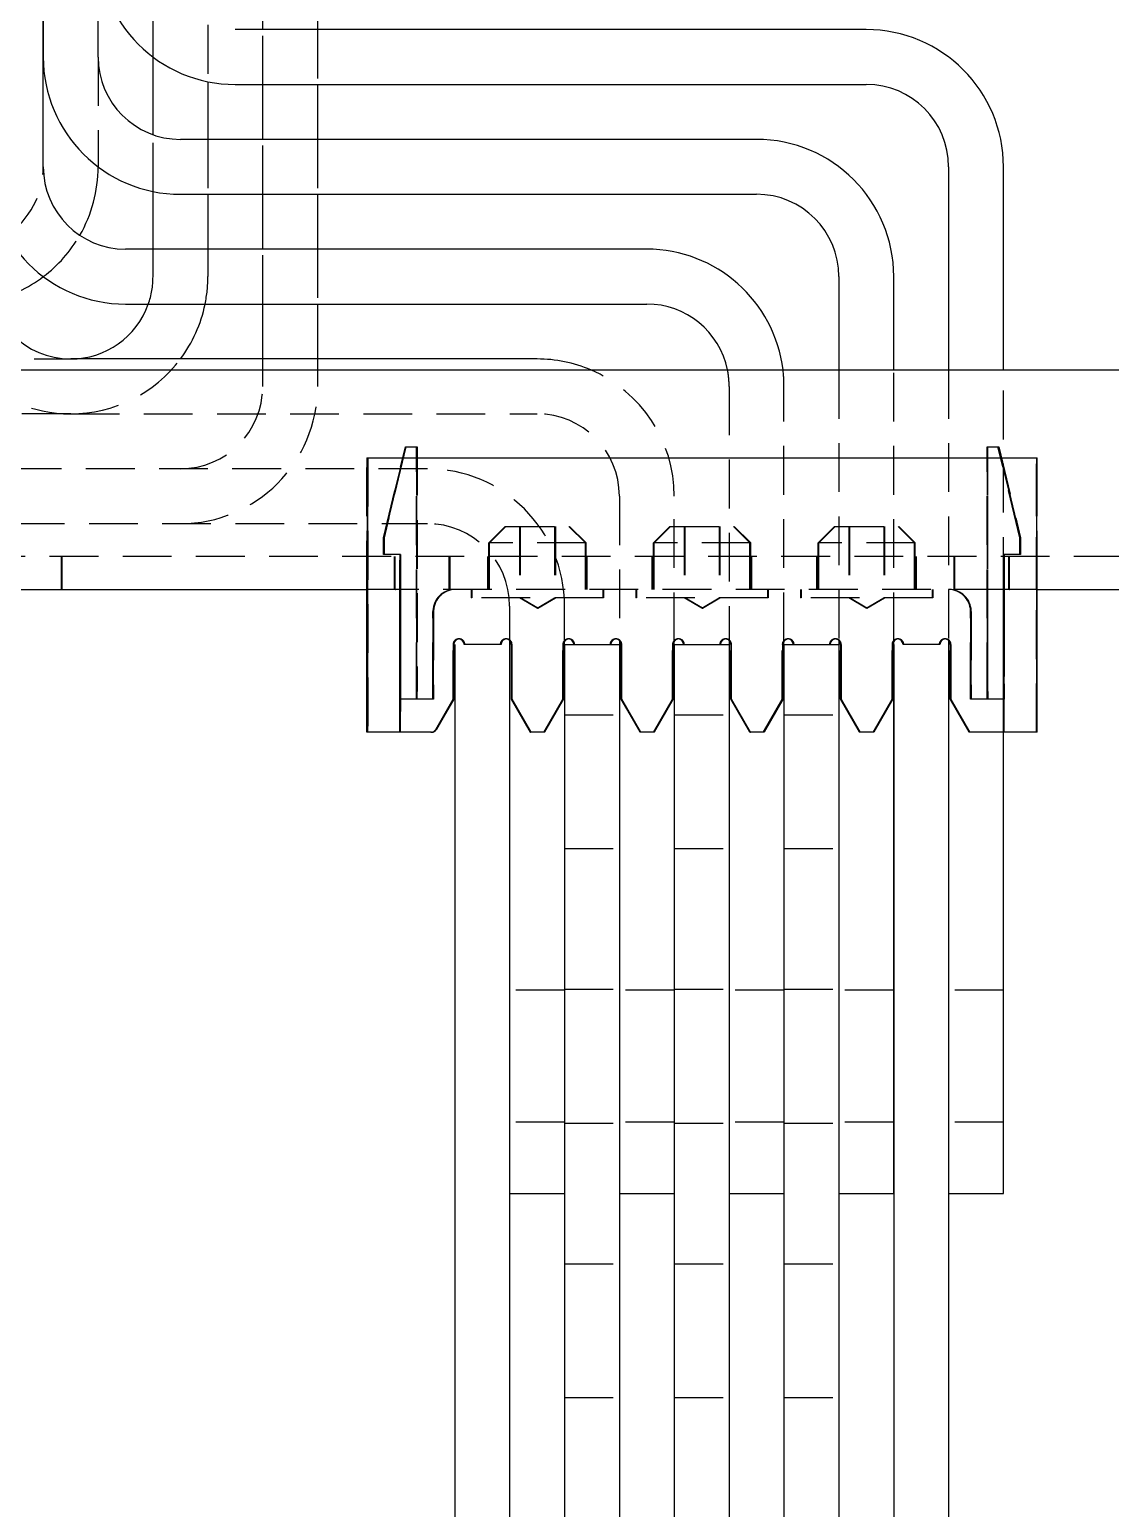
# Model space of a CAD drawing. Header units: millimetres. Extents: x -116965 to 323937, y 291661 to 566926.
# Drawn here: x -23653.8 to -23583.4, y 314554 to 314650.3 of the extents above; entities that cross this region are included whole.
import ezdxf

# ---------------------------------------------------------------- set-up
doc = ezdxf.new("R2010")
doc.units = ezdxf.units.MM
doc.linetypes.add('HIDDEN2', pattern=[4.7625, 3.175, -1.5875])
doc.layers.add('ALPHA', color=255, linetype='Continuous')
doc.layers.add('Pointille_Court', color=40, linetype='HIDDEN2', lineweight=25)

msp = doc.modelspace()

# ---------------------------------------------------------------- linework, layer by layer
at = {"layer": 'ALPHA'}
for p, q in [((-23652.882065, 314641.321602), (-23652.882065, 314657.393031)), ((-23652.882065, 314657.393031), (-23652.882065, 314648.464459)), ((-23649.310636, 314648.464459), (-23649.310636, 314657.393031)), ((-23638.596351, 314650.250173), (-23638.596351, 314657.393029)), ((-23635.024922, 314657.393031), (-23635.024922, 314650.250173)), ((-23599.310636, 314650.250173), (-23640.382065, 314650.250173)), ((-23645.739208, 314643.413696), (-23645.739208, 314648.464459)), ((-23642.167779, 314646.859139), (-23642.167779, 314643.107316)), ((-23640.382065, 314646.678745), (-23599.310636, 314646.678745)), ((-23638.596351, 314643.107316), (-23638.596351, 314646.678745)), ((-23635.024922, 314646.678745), (-23635.024922, 314643.107316)), ((-23606.453493, 314643.107316), (-23643.953493, 314643.107316)), ((-23593.953493, 314641.321602), (-23593.953493, 314628.107316)), ((-23590.382065, 314628.107316), (-23590.382065, 314641.321602)), ((-23645.739208, 314635.964459), (-23645.739208, 314639.716281)), ((-23643.953493, 314639.535888), (-23606.453493, 314639.535888)), ((-23642.167779, 314639.535888), (-23642.167779, 314635.964459)), ((-23638.596351, 314635.964459), (-23638.596351, 314639.535888)), ((-23635.024922, 314639.535888), (-23635.024922, 314635.964459)), ((-23613.596351, 314635.964459), (-23647.524922, 314635.964459)), ((-23601.096351, 314634.178745), (-23601.096351, 314628.107316)), ((-23597.524922, 314628.107316), (-23597.524922, 314634.178745)), ((-23647.524922, 314632.393031), (-23613.596351, 314632.393031)), ((-23638.596351, 314628.821602), (-23638.596351, 314632.393031)), ((-23635.024922, 314632.393031), (-23635.024922, 314628.821602)), ((-23814.987161, 314628.107316), (-23494.272881, 314628.107316)), ((-23620.739208, 314628.821602), (-23651.096351, 314628.821602)), ((-23631.772438, 314613.821602), (-23631.772266, 314622.393031)), ((-23631.772266, 314622.393031), (-23631.771858, 314622.393031)), ((-23631.771858, 314622.393031), (-23588.200431, 314622.393031)), ((-23631.771858, 314622.393031), (-23631.771858, 314604.535888)), ((-23588.200431, 314604.535888), (-23588.200431, 314622.393031)), ((-23677.486143, 314613.821602), (-23631.772438, 314613.821602)), ((-23631.813694, 314604.535888), (-23631.813694, 314613.821602)), ((-23631.813114, 314613.821602), (-23631.813114, 314604.535888)), ((-23631.808152, 314604.535888), (-23631.808152, 314613.821602)), ((-23631.807573, 314613.821602), (-23631.807573, 314604.535888)), ((-23631.77798, 314604.535888), (-23631.77798, 314613.821602)), ((-23631.7774, 314613.821602), (-23631.7774, 314604.535888)), ((-23631.772438, 314604.535888), (-23631.772438, 314613.821602)), ((-23588.200431, 314613.821602), (-23542.486725, 314613.821602)), ((-23588.193821, 314604.535888), (-23588.193821, 314613.821602)), ((-23626.164716, 314610.250173), (-23626.164716, 314606.678745)), ((-23626.158107, 314610.250173), (-23626.158107, 314606.678745)), ((-23626.096351, 314610.250173), (-23626.096351, 314520.964459)), ((-23625.486144, 314610.250173), (-23625.492266, 314610.250173)), ((-23625.456551, 314610.250173), (-23625.486144, 314610.250173)), ((-23625.45043, 314610.250173), (-23625.456551, 314610.250173)), ((-23623.093287, 314610.250173), (-23625.45043, 314610.250173)), ((-23623.086679, 314610.250173), (-23623.093287, 314610.250173)), ((-23622.524922, 314610.533569), (-23622.524922, 314574.535888)), ((-23622.524922, 314610.250173), (-23622.524922, 314520.964459)), ((-23622.385123, 314610.250173), (-23622.385123, 314606.678745)), ((-23622.379001, 314606.678745), (-23622.379001, 314610.250173)), ((-23619.021859, 314610.250173), (-23619.021859, 314606.678745)), ((-23618.953493, 314610.250173), (-23618.953493, 314610.460313)), ((-23618.953493, 314610.250173), (-23615.382065, 314610.250173)), ((-23618.953493, 314610.250173), (-23618.953493, 314520.964459)), ((-23615.382065, 314610.533568), (-23615.382065, 314610.250173)), ((-23615.382065, 314610.250173), (-23615.382065, 314520.964459)), ((-23615.242266, 314610.250173), (-23615.242266, 314606.678745)), ((-23615.236144, 314606.678745), (-23615.236144, 314610.250173)), ((-23611.879002, 314610.250173), (-23611.879002, 314606.678745)), ((-23611.810636, 314610.250173), (-23611.810636, 314610.460313)), ((-23611.810636, 314610.250173), (-23608.239208, 314610.250173)), ((-23611.810636, 314610.250173), (-23611.810636, 314520.964459)), ((-23608.239208, 314610.533568), (-23608.239208, 314610.250173)), ((-23608.239208, 314610.250173), (-23608.239208, 314520.964459)), ((-23608.099409, 314610.250173), (-23608.099409, 314606.678745)), ((-23608.093287, 314606.678745), (-23608.093287, 314610.250173)), ((-23604.736145, 314610.250173), (-23604.736145, 314606.678745)), ((-23604.667779, 314610.250173), (-23604.667779, 314610.460313)), ((-23604.667779, 314610.250173), (-23601.096351, 314610.250173)), ((-23604.667779, 314610.250173), (-23604.667779, 314520.964459)), ((-23601.096351, 314610.533568), (-23601.096351, 314610.250173)), ((-23601.096351, 314610.250173), (-23601.096351, 314520.964459)), ((-23600.956552, 314610.250173), (-23600.956552, 314606.678745)), ((-23600.95043, 314606.678745), (-23600.95043, 314610.250173)), ((-23597.593288, 314610.250173), (-23597.593288, 314606.678745)), ((-23597.524922, 314574.535888), (-23597.524922, 314610.460313)), ((-23597.524922, 314610.250173), (-23597.524922, 314520.964459)), ((-23596.914716, 314610.250173), (-23596.920837, 314610.250173)), ((-23596.885123, 314610.250173), (-23596.914716, 314610.250173)), ((-23596.879002, 314610.250173), (-23596.885123, 314610.250173)), ((-23594.521859, 314610.250173), (-23596.879002, 314610.250173)), ((-23594.51525, 314610.250173), (-23594.521859, 314610.250173)), ((-23593.953493, 314610.533568), (-23593.953493, 314574.535888)), ((-23593.953493, 314610.250173), (-23593.953493, 314520.964459)), ((-23593.813695, 314610.250173), (-23593.813695, 314606.678745)), ((-23593.807573, 314606.678745), (-23593.807573, 314610.250173)), ((-23626.164716, 314606.678745), (-23627.298796, 314604.714459)), ((-23626.158107, 314606.678745), (-23627.292188, 314604.714459)), ((-23622.385123, 314606.678745), (-23622.379001, 314606.678745)), ((-23622.385123, 314606.678745), (-23621.147944, 314604.535888)), ((-23621.141822, 314604.535888), (-23622.379001, 314606.678745)), ((-23619.021859, 314606.678745), (-23620.259038, 314604.535888)), ((-23615.242266, 314606.678745), (-23615.236144, 314606.678745)), ((-23615.242266, 314606.678745), (-23614.005087, 314604.535888)), ((-23613.998965, 314604.535888), (-23615.236144, 314606.678745)), ((-23611.879002, 314606.678745), (-23613.116181, 314604.535888)), ((-23608.099409, 314606.678745), (-23608.093287, 314606.678745)), ((-23608.099409, 314606.678745), (-23606.86223, 314604.535888)), ((-23606.856108, 314604.535888), (-23608.093287, 314606.678745)), ((-23604.736145, 314606.678745), (-23605.973324, 314604.535888)), ((-23600.956552, 314606.678745), (-23600.95043, 314606.678745)), ((-23600.956552, 314606.678745), (-23599.719373, 314604.535888)), ((-23599.713251, 314604.535888), (-23600.95043, 314606.678745)), ((-23597.593288, 314606.678745), (-23598.830467, 314604.535888)), ((-23593.813695, 314606.678745), (-23593.807573, 314606.678745)), ((-23593.813695, 314606.678745), (-23592.576516, 314604.535888)), ((-23592.570394, 314604.535888), (-23593.807573, 314606.678745)), ((-23631.813114, 314604.535888), (-23631.813694, 314604.535888)), ((-23631.808152, 314604.535888), (-23631.813114, 314604.535888)), ((-23631.807573, 314604.535888), (-23631.808152, 314604.535888)), ((-23631.77798, 314604.535888), (-23631.807573, 314604.535888)), ((-23631.7774, 314604.535888), (-23631.77798, 314604.535888)), ((-23631.772438, 314604.535888), (-23631.7774, 314604.535888)), ((-23631.771858, 314604.535888), (-23631.772438, 314604.535888)), ((-23627.608091, 314604.535888), (-23631.771858, 314604.535888)), ((-23627.601483, 314604.535888), (-23627.608091, 314604.535888)), ((-23621.147944, 314604.535888), (-23621.141822, 314604.535888)), ((-23620.259038, 314604.535888), (-23621.141822, 314604.535888)), ((-23614.005087, 314604.535888), (-23613.998965, 314604.535888)), ((-23613.116181, 314604.535888), (-23613.998965, 314604.535888)), ((-23606.86223, 314604.535888), (-23606.856108, 314604.535888)), ((-23605.973324, 314604.535888), (-23606.856108, 314604.535888)), ((-23599.719373, 314604.535888), (-23599.713251, 314604.535888)), ((-23598.830467, 314604.535888), (-23599.713251, 314604.535888)), ((-23592.576516, 314604.535888), (-23592.570394, 314604.535888)), ((-23588.200431, 314604.535888), (-23592.570394, 314604.535888)), ((-23590.382065, 314574.535888), (-23590.382065, 314604.535888)), ((-23588.193821, 314604.535888), (-23588.200431, 314604.535888)), ((-23622.524922, 314574.535888), (-23618.953493, 314574.535888)), ((-23615.382065, 314574.535888), (-23611.810636, 314574.535888)), ((-23608.239208, 314574.535888), (-23604.667779, 314574.535888)), ((-23601.096351, 314574.535888), (-23597.524922, 314574.535888)), ((-23593.953493, 314574.535888), (-23590.382065, 314574.535888))]:
    msp.add_line(p, q, dxfattribs=at)
for centre, radius, start, end in [((-23640.382065, 314655.607316), 8.928571, 180, 270), ((-23599.310636, 314641.321602), 8.928571, 0, 90), ((-23643.953493, 314648.464459), 8.928571, 180, 270), ((-23643.953493, 314648.464459), 5.357143, 180, 270), ((-23599.310636, 314641.321602), 5.357143, 0, 90), ((-23606.453493, 314634.178745), 8.928571, 0, 90), ((-23647.524922, 314641.321602), 8.928571, 180, 270), ((-23647.524922, 314641.321602), 5.357143, 180, 270), ((-23658.239208, 314641.321602), 8.928571, 330.07356513, 0), ((-23606.453493, 314634.178745), 5.357143, 0, 90), ((-23613.596351, 314627.035888), 8.928571, 6.89210258, 90), ((-23651.096351, 314634.178745), 5.357143, 180, 270), ((-23658.239208, 314641.321602), 8.928571, 283.05194057, 306.86989765), ((-23651.096351, 314634.178745), 5.357143, 270, 340.52877936), ((-23651.096351, 314634.178745), 8.928571, 323.13010235, 348.46304097), ((-23613.596351, 314627.035888), 5.357143, 11.53695903, 90), ((-23620.739208, 314619.893031), 8.928571, 66.92608193, 90), ((-23625.800964, 314610.250173), 0.357143, 91.02115778, 180), ((-23622.729536, 314610.250173), 0.357143, 91.02116224, 180), ((-23618.658107, 314610.250173), 0.357143, 91.02116817, 145.80008541), ((-23615.586679, 314610.250173), 0.357143, 91.02117264, 180), ((-23611.51525, 314610.250173), 0.357143, 91.02117856, 145.80008541), ((-23608.443821, 314610.250173), 0.357143, 91.02118303, 180), ((-23604.372393, 314610.250173), 0.357143, 91.02118895, 145.80008541), ((-23601.300964, 314610.250173), 0.357143, 91.02119342, 180), ((-23597.229536, 314610.250173), 0.357143, 91.02119934, 145.80008541), ((-23594.158107, 314610.250173), 0.357143, 91.02120381, 180), ((-23627.601483, 314604.893031), 0.357143, 270, 330)]:
    msp.add_arc(centre, radius, start, end, dxfattribs=at)
for centre, start_param, end_param in [((-23625.807573, 314610.250173), 4.71238898, 7.853981634), ((-23625.849408, 314610.250173), 4.71238898, 6.215311582), ((-23625.843287, 314610.250173), 4.71238898, 6.223898757), ((-23625.813694, 314610.250173), 4.71238898, 6.274615404), ((-23622.736144, 314610.250173), 4.71238898, 7.853981634), ((-23622.77798, 314610.250173), 5.49572703, 6.215311504), ((-23622.771859, 314610.250173), 5.519729244, 6.223898679), ((-23622.742266, 314610.250173), 4.71238898, 6.274615404), ((-23618.664716, 314610.250173), 4.71238898, 7.853981634), ((-23618.706551, 314610.250173), 4.71238898, 6.2153114), ((-23618.70043, 314610.250173), 4.71238898, 6.223898575), ((-23618.670837, 314610.250173), 4.71238898, 6.274615404), ((-23615.593287, 314610.250173), 4.71238898, 7.853981634), ((-23615.635123, 314610.250173), 5.495726516, 6.215311322), ((-23615.629002, 314610.250173), 5.519728742, 6.223898497), ((-23615.599409, 314610.250173), 4.71238898, 6.274615404), ((-23611.521859, 314610.250173), 4.71238898, 7.853981634), ((-23611.563694, 314610.250173), 4.71238898, 6.215311219), ((-23611.557573, 314610.250173), 4.71238898, 6.223898394), ((-23611.52798, 314610.250173), 4.71238898, 6.274615404), ((-23608.45043, 314610.250173), 4.71238898, 7.853981634), ((-23608.492266, 314610.250173), 5.495726002, 6.215311141), ((-23608.486145, 314610.250173), 5.51972824, 6.223898316), ((-23608.456552, 314610.250173), 4.71238898, 6.274615404), ((-23604.379002, 314610.250173), 4.71238898, 7.853981634), ((-23604.420837, 314610.250173), 4.71238898, 6.215311037), ((-23604.414716, 314610.250173), 4.71238898, 6.223898212), ((-23604.385123, 314610.250173), 4.71238898, 6.274615404), ((-23601.307573, 314610.250173), 4.71238898, 7.853981634), ((-23601.349409, 314610.250173), 5.495725488, 6.215310959), ((-23601.343288, 314610.250173), 5.519727738, 6.223898134), ((-23601.313695, 314610.250173), 4.71238898, 6.274615404), ((-23597.236145, 314610.250173), 4.71238898, 7.853981634), ((-23597.27798, 314610.250173), 4.71238898, 6.215310855), ((-23597.271859, 314610.250173), 4.71238898, 6.22389803), ((-23597.242266, 314610.250173), 4.71238898, 6.274615404), ((-23594.164716, 314610.250173), 4.71238898, 7.853981634), ((-23594.206552, 314610.250173), 5.495724974, 6.215310777), ((-23594.20043, 314610.250173), 5.519727236, 6.223897952), ((-23594.170837, 314610.250173), 4.71238898, 6.274615404), ((-23627.608091, 314604.893031), 3.141592654, 4.188790205)]:
    msp.add_ellipse(centre, major_axis=(0, 0.357143), ratio=0.999999982, start_param=start_param, end_param=end_param, dxfattribs=at)
at = {"layer": 'Pointille_Court'}
for p, q in [((-23645.739208, 314648.464459), (-23645.739208, 314655.607316)), ((-23642.167779, 314650.556554), (-23642.167779, 314646.859139)), ((-23638.596351, 314646.678745), (-23638.596351, 314650.250173)), ((-23635.024922, 314650.250173), (-23635.024922, 314646.678745)), ((-23649.310636, 314648.464459), (-23649.310636, 314641.321602)), ((-23645.739208, 314639.716281), (-23645.739208, 314643.413696)), ((-23642.167779, 314643.107316), (-23642.167779, 314639.535888)), ((-23638.596351, 314639.535888), (-23638.596351, 314643.107316)), ((-23635.024922, 314643.107316), (-23635.024922, 314639.535888)), ((-23645.739208, 314634.178745), (-23645.739208, 314635.964459)), ((-23642.167779, 314635.964459), (-23642.167779, 314634.178745)), ((-23638.596351, 314632.393031), (-23638.596351, 314635.964459)), ((-23635.024922, 314635.964459), (-23635.024922, 314632.393031)), ((-23658.239208, 314628.821602), (-23651.096351, 314628.821602)), ((-23638.596351, 314627.035888), (-23638.596351, 314628.821602)), ((-23635.024922, 314628.821602), (-23635.024922, 314627.035888)), ((-23601.096351, 314628.107316), (-23601.096351, 314610.533568)), ((-23597.524922, 314610.460313), (-23597.524922, 314628.107316)), ((-23593.953493, 314628.107316), (-23593.953493, 314610.533568)), ((-23590.382065, 314604.535888), (-23590.382065, 314628.107316)), ((-23608.239208, 314627.035888), (-23608.239208, 314610.533568)), ((-23604.667779, 314610.460313), (-23604.667779, 314627.035888)), ((-23651.096351, 314625.250173), (-23681.453493, 314625.250173)), ((-23651.096351, 314625.250173), (-23620.739208, 314625.250173)), ((-23631.813694, 314622.393031), (-23631.813286, 314622.393031)), ((-23631.813694, 314613.821602), (-23631.813694, 314622.393031)), ((-23631.813286, 314622.393031), (-23631.813114, 314613.821602)), ((-23631.813286, 314622.393031), (-23631.807981, 314622.393031)), ((-23631.808152, 314613.821602), (-23631.807981, 314622.393031)), ((-23631.807981, 314622.393031), (-23631.807573, 314622.393031)), ((-23631.807573, 314622.393031), (-23631.77798, 314622.393031)), ((-23631.807573, 314622.393031), (-23631.807573, 314613.821602)), ((-23631.77798, 314622.393031), (-23631.777572, 314622.393031)), ((-23631.77798, 314613.821602), (-23631.77798, 314622.393031)), ((-23631.777572, 314622.393031), (-23631.7774, 314613.821602)), ((-23631.777572, 314622.393031), (-23631.772266, 314622.393031)), ((-23631.76525, 314622.393031), (-23631.76525, 314604.535888)), ((-23629.311041, 314623.107316), (-23630.739662, 314617.178745)), ((-23630.738748, 314617.178745), (-23629.310225, 314623.107316)), ((-23629.275327, 314623.107316), (-23630.703948, 314617.178745)), ((-23630.703033, 314617.178745), (-23629.274511, 314623.107316)), ((-23630.693821, 314617.178745), (-23629.26525, 314623.107316)), ((-23629.311041, 314623.107316), (-23629.310225, 314623.107316)), ((-23629.310225, 314623.107316), (-23629.275327, 314623.107316)), ((-23629.275327, 314623.107316), (-23629.274511, 314623.107316)), ((-23629.274511, 314623.107316), (-23628.560225, 314623.107316)), ((-23628.596888, 314607.191189), (-23628.596756, 314623.107316)), ((-23628.59594, 314623.107316), (-23628.595808, 314607.191189)), ((-23628.561173, 314607.191189), (-23628.561041, 314623.107316)), ((-23628.560225, 314623.107316), (-23628.550964, 314623.107316)), ((-23628.560225, 314623.107316), (-23628.560094, 314607.191189)), ((-23628.550964, 314623.107316), (-23628.550964, 314607.191189)), ((-23591.453859, 314623.107316), (-23591.45403, 314607.184395)), ((-23591.453859, 314623.107316), (-23591.453057, 314623.107316)), ((-23591.453057, 314623.107316), (-23591.418145, 314623.107316)), ((-23591.452951, 314607.195634), (-23591.453057, 314623.107316)), ((-23591.418145, 314623.107316), (-23591.418316, 314607.184395)), ((-23591.418145, 314623.107316), (-23591.417343, 314623.107316)), ((-23591.417343, 314623.107316), (-23590.703057, 314623.107316)), ((-23591.417236, 314607.195634), (-23591.417343, 314623.107316)), ((-23591.408107, 314607.195634), (-23591.408107, 314623.107316)), ((-23589.311066, 314617.178745), (-23590.739574, 314623.107316)), ((-23590.738771, 314623.107316), (-23589.31016, 314617.178745)), ((-23589.275352, 314617.178745), (-23590.703859, 314623.107316)), ((-23590.703057, 314623.107316), (-23590.693821, 314623.107316)), ((-23590.703057, 314623.107316), (-23589.274446, 314617.178745)), ((-23590.693821, 314623.107316), (-23589.26525, 314617.178745)), ((-23588.242266, 314622.393031), (-23588.242266, 314604.535888)), ((-23588.241687, 314613.821602), (-23588.241858, 314622.393031)), ((-23588.236553, 314622.393031), (-23588.236725, 314613.821602)), ((-23588.236145, 314604.535888), (-23588.236145, 314622.393031)), ((-23588.206552, 314622.393031), (-23588.206552, 314604.535888)), ((-23588.205972, 314613.821602), (-23588.206144, 314622.393031)), ((-23588.200839, 314622.393031), (-23588.20101, 314613.821602)), ((-23588.200431, 314622.393031), (-23588.193821, 314622.393031)), ((-23588.193821, 314613.821602), (-23588.193821, 314622.393031)), ((-23627.882065, 314621.678745), (-23654.667779, 314621.678745)), ((-23615.382065, 314619.893031), (-23615.382065, 314610.533568)), ((-23611.810636, 314610.460313), (-23611.810636, 314619.893031)), ((-23654.667779, 314618.107316), (-23627.882065, 314618.107316)), ((-23622.810634, 314617.928745), (-23623.882062, 314616.857316)), ((-23622.774919, 314617.928745), (-23623.846348, 314616.857316)), ((-23622.76525, 314617.928745), (-23623.836679, 314616.857316)), ((-23622.810634, 314617.928745), (-23622.810633, 314617.928745)), ((-23622.810633, 314617.928745), (-23622.774919, 314617.928745)), ((-23622.774919, 314617.928745), (-23622.774919, 314617.928745)), ((-23622.774919, 314617.928745), (-23618.632062, 314617.928745)), ((-23621.882062, 314617.928745), (-23621.882062, 314613.821602)), ((-23621.846348, 314617.928745), (-23621.846348, 314613.821602)), ((-23621.836679, 314617.928745), (-23621.836679, 314613.821602)), ((-23619.596348, 314617.928745), (-23619.596348, 314613.821602)), ((-23619.560634, 314617.928745), (-23619.560634, 314613.821602)), ((-23619.550964, 314617.928745), (-23619.550964, 314613.821602)), ((-23618.667776, 314617.928745), (-23617.596348, 314616.857316)), ((-23618.632062, 314617.928745), (-23618.622393, 314617.928745)), ((-23618.632062, 314617.928745), (-23617.560634, 314616.857316)), ((-23618.622393, 314617.928745), (-23617.550964, 314616.857316)), ((-23612.096348, 314617.928745), (-23613.167777, 314616.857316)), ((-23612.060634, 314617.928745), (-23613.132062, 314616.857316)), ((-23612.050964, 314617.928745), (-23613.122393, 314616.857316)), ((-23612.096348, 314617.928745), (-23612.096348, 314617.928745)), ((-23612.096348, 314617.928745), (-23612.060634, 314617.928745)), ((-23612.060634, 314617.928745), (-23612.060634, 314617.928745)), ((-23612.060634, 314617.928745), (-23607.917777, 314617.928745)), ((-23611.167777, 314617.928745), (-23611.167777, 314613.821602)), ((-23611.132062, 314617.928745), (-23611.132062, 314613.821602)), ((-23611.122393, 314617.928745), (-23611.122393, 314613.821602)), ((-23608.882062, 314617.928745), (-23608.882062, 314613.821602)), ((-23608.846348, 314617.928745), (-23608.846348, 314613.821602)), ((-23608.836679, 314617.928745), (-23608.836679, 314613.821602)), ((-23607.953491, 314617.928745), (-23606.882062, 314616.857316)), ((-23607.917777, 314617.928745), (-23607.908107, 314617.928745)), ((-23607.917777, 314617.928745), (-23606.846348, 314616.857316)), ((-23607.908107, 314617.928745), (-23606.836679, 314616.857316)), ((-23601.382062, 314617.928745), (-23602.453491, 314616.857316)), ((-23601.346348, 314617.928745), (-23602.417777, 314616.857316)), ((-23601.336679, 314617.928745), (-23602.408107, 314616.857316)), ((-23601.382062, 314617.928745), (-23601.382062, 314617.928745)), ((-23601.382062, 314617.928745), (-23601.346348, 314617.928745)), ((-23601.346348, 314617.928745), (-23601.346348, 314617.928745)), ((-23601.346348, 314617.928745), (-23597.203491, 314617.928745)), ((-23600.453491, 314617.928745), (-23600.453491, 314613.821602)), ((-23600.417777, 314617.928745), (-23600.417777, 314613.821602)), ((-23600.408107, 314617.928745), (-23600.408107, 314613.821602)), ((-23598.167777, 314617.928745), (-23598.167777, 314613.821602)), ((-23598.132062, 314617.928745), (-23598.132062, 314613.821602)), ((-23598.122393, 314617.928745), (-23598.122393, 314613.821602)), ((-23597.239205, 314617.928745), (-23596.167777, 314616.857316)), ((-23597.203491, 314617.928745), (-23597.193821, 314617.928745)), ((-23597.203491, 314617.928745), (-23596.132062, 314616.857316)), ((-23597.193821, 314617.928745), (-23596.122393, 314616.857316)), ((-23630.739662, 314617.178745), (-23630.739671, 314616.107316)), ((-23630.738748, 314617.178745), (-23630.739662, 314617.178745)), ((-23630.738739, 314616.107316), (-23630.738748, 314617.178745)), ((-23630.703948, 314617.178745), (-23630.703957, 314616.107316)), ((-23630.703033, 314617.178745), (-23630.703948, 314617.178745)), ((-23630.703024, 314616.107316), (-23630.703033, 314617.178745)), ((-23630.693821, 314616.107316), (-23630.693821, 314617.178745)), ((-23623.882062, 314613.821602), (-23623.882062, 314616.857316)), ((-23623.846348, 314616.857316), (-23623.882062, 314616.857316)), ((-23623.882062, 314616.857316), (-23623.882062, 314616.857316)), ((-23623.846348, 314613.821602), (-23623.846348, 314616.857316)), ((-23617.560634, 314616.857316), (-23623.846348, 314616.857316)), ((-23623.846348, 314616.857316), (-23623.846348, 314616.857316)), ((-23623.836679, 314613.821602), (-23623.836679, 314616.857316)), ((-23617.596348, 314613.821602), (-23617.596348, 314616.857316)), ((-23617.550964, 314616.857316), (-23617.560634, 314616.857316)), ((-23617.560634, 314613.821602), (-23617.560634, 314616.857316)), ((-23617.550964, 314613.821602), (-23617.550964, 314616.857316)), ((-23613.167777, 314613.821602), (-23613.167777, 314616.857316)), ((-23613.132062, 314616.857316), (-23613.167777, 314616.857316)), ((-23613.167777, 314616.857316), (-23613.167777, 314616.857316)), ((-23613.132062, 314613.821602), (-23613.132062, 314616.857316)), ((-23606.846348, 314616.857316), (-23613.132062, 314616.857316)), ((-23613.132062, 314616.857316), (-23613.132062, 314616.857316)), ((-23613.122393, 314613.821602), (-23613.122393, 314616.857316)), ((-23606.882062, 314613.821602), (-23606.882062, 314616.857316)), ((-23606.836679, 314616.857316), (-23606.846348, 314616.857316)), ((-23606.846348, 314613.821602), (-23606.846348, 314616.857316)), ((-23606.836679, 314613.821602), (-23606.836679, 314616.857316)), ((-23602.453491, 314613.821602), (-23602.453491, 314616.857316)), ((-23602.417777, 314616.857316), (-23602.453491, 314616.857316)), ((-23602.453491, 314616.857316), (-23602.453491, 314616.857316)), ((-23602.417777, 314613.821602), (-23602.417777, 314616.857316)), ((-23596.132062, 314616.857316), (-23602.417777, 314616.857316)), ((-23602.417777, 314616.857316), (-23602.417777, 314616.857316)), ((-23602.408107, 314613.821602), (-23602.408107, 314616.857316)), ((-23596.167777, 314613.821602), (-23596.167777, 314616.857316)), ((-23596.122393, 314616.857316), (-23596.132062, 314616.857316)), ((-23596.132062, 314613.821602), (-23596.132062, 314616.857316)), ((-23596.122393, 314613.821602), (-23596.122393, 314616.857316)), ((-23589.311077, 314616.107316), (-23589.311066, 314617.178745)), ((-23589.31016, 314617.178745), (-23589.311066, 314617.178745)), ((-23589.31016, 314617.178745), (-23589.310153, 314616.107316)), ((-23589.275363, 314616.107316), (-23589.275352, 314617.178745)), ((-23589.274446, 314617.178745), (-23589.275352, 314617.178745)), ((-23589.274446, 314617.178745), (-23589.274439, 314616.107316)), ((-23589.26525, 314617.178745), (-23589.26525, 314616.107316)), ((-23492.13084, 314615.964459), (-23817.130834, 314615.964459)), ((-23651.704055, 314613.821602), (-23651.704055, 314615.964459)), ((-23651.702926, 314613.821602), (-23651.702926, 314615.964459)), ((-23651.66834, 314613.821602), (-23651.66834, 314615.964459)), ((-23651.667211, 314613.821602), (-23651.667211, 314615.964459)), ((-23651.658107, 314613.821602), (-23651.658107, 314615.964459)), ((-23630.738739, 314616.107316), (-23630.739671, 314616.107316)), ((-23630.703957, 314616.107316), (-23630.738739, 314616.107316)), ((-23630.703024, 314616.107316), (-23630.703957, 314616.107316)), ((-23629.631596, 314616.107316), (-23630.703024, 314616.107316)), ((-23630.025531, 314613.821602), (-23630.025531, 314615.964459)), ((-23630.024307, 314613.821602), (-23630.024307, 314615.964459)), ((-23629.989817, 314613.821602), (-23629.989817, 314615.964459)), ((-23629.988593, 314613.821602), (-23629.988593, 314615.964459)), ((-23629.979536, 314613.821602), (-23629.979536, 314615.964459)), ((-23629.670257, 314613.821602), (-23629.670296, 314615.74047)), ((-23629.668242, 314616.107316), (-23629.668316, 314607.191189)), ((-23629.667236, 314607.191189), (-23629.66731, 314616.107316)), ((-23629.665257, 314615.74047), (-23629.665295, 314613.821602)), ((-23629.634543, 314613.821602), (-23629.634581, 314615.74047)), ((-23629.632528, 314616.107316), (-23629.632602, 314607.191189)), ((-23629.622393, 314616.107316), (-23629.631596, 314616.107316)), ((-23629.631522, 314607.191189), (-23629.631596, 314616.107316)), ((-23629.629543, 314615.74047), (-23629.629581, 314613.821602)), ((-23629.622393, 314615.74047), (-23629.622393, 314616.107316)), ((-23629.622393, 314615.74047), (-23629.622393, 314613.821602)), ((-23626.454103, 314613.821602), (-23626.454103, 314615.964459)), ((-23626.452878, 314613.821602), (-23626.452878, 314615.964459)), ((-23626.418388, 314613.821602), (-23626.418388, 314615.964459)), ((-23626.417164, 314613.821602), (-23626.417164, 314615.964459)), ((-23626.408107, 314613.821602), (-23626.408107, 314615.964459)), ((-23623.953491, 314613.821602), (-23623.953491, 314615.964459)), ((-23623.917776, 314613.821602), (-23623.917776, 314615.964459)), ((-23623.908107, 314613.821602), (-23623.908107, 314615.964459)), ((-23617.524919, 314613.821602), (-23617.524919, 314615.964459)), ((-23617.489205, 314613.821602), (-23617.489205, 314615.964459)), ((-23617.479536, 314613.821602), (-23617.479536, 314615.964459)), ((-23613.239205, 314613.821602), (-23613.239205, 314615.964459)), ((-23613.203491, 314613.821602), (-23613.203491, 314615.964459)), ((-23613.193821, 314613.821602), (-23613.193821, 314615.964459)), ((-23606.810634, 314613.821602), (-23606.810634, 314615.964459)), ((-23606.774919, 314613.821602), (-23606.774919, 314615.964459)), ((-23606.76525, 314613.821602), (-23606.76525, 314615.964459)), ((-23602.52492, 314613.821602), (-23602.52492, 314615.964459)), ((-23602.489205, 314613.821602), (-23602.489205, 314615.964459)), ((-23602.479536, 314613.821602), (-23602.479536, 314615.964459)), ((-23596.096348, 314613.821602), (-23596.096348, 314615.964459)), ((-23596.060634, 314613.821602), (-23596.060634, 314615.964459)), ((-23596.050964, 314613.821602), (-23596.050964, 314615.964459)), ((-23593.59696, 314613.821602), (-23593.59696, 314615.964459)), ((-23593.595736, 314613.821602), (-23593.595736, 314615.964459)), ((-23593.561246, 314613.821602), (-23593.561246, 314615.964459)), ((-23593.560022, 314613.821602), (-23593.560022, 314615.964459)), ((-23593.550964, 314613.821602), (-23593.550964, 314615.964459)), ((-23590.384582, 314615.74047), (-23590.384544, 314613.821602)), ((-23590.382601, 314607.184395), (-23590.382506, 314616.107316)), ((-23590.382506, 314616.107316), (-23590.381582, 314616.107316)), ((-23590.346792, 314616.107316), (-23590.381582, 314616.107316)), ((-23590.381582, 314616.107316), (-23590.381522, 314607.195634)), ((-23590.379582, 314613.821602), (-23590.379543, 314615.74047)), ((-23590.348868, 314615.74047), (-23590.348829, 314613.821602)), ((-23590.346887, 314607.184395), (-23590.346792, 314616.107316)), ((-23590.346792, 314616.107316), (-23590.345867, 314616.107316)), ((-23589.274439, 314616.107316), (-23590.345867, 314616.107316)), ((-23590.345867, 314616.107316), (-23590.345808, 314607.195634)), ((-23590.343867, 314613.821602), (-23590.343829, 314615.74047)), ((-23590.336679, 314616.107316), (-23590.336679, 314615.74047)), ((-23590.336679, 314613.821602), (-23590.336679, 314615.74047)), ((-23590.025532, 314613.821602), (-23590.025532, 314615.964459)), ((-23590.024308, 314613.821602), (-23590.024308, 314615.964459)), ((-23589.989818, 314613.821602), (-23589.989818, 314615.964459)), ((-23589.988593, 314613.821602), (-23589.988593, 314615.964459)), ((-23589.979536, 314613.821602), (-23589.979536, 314615.964459)), ((-23589.26525, 314616.107316), (-23589.274439, 314616.107316)), ((-23629.986724, 314613.821602), (-23631.772438, 314613.821602)), ((-23629.986724, 314613.821602), (-23629.961477, 314613.821602)), ((-23629.629581, 314613.821602), (-23629.961477, 314613.821602)), ((-23629.665363, 314604.535888), (-23629.665363, 314613.821602)), ((-23629.629649, 314604.535888), (-23629.629649, 314613.821602)), ((-23590.344235, 314613.821602), (-23629.629581, 314613.821602)), ((-23629.622393, 314613.821602), (-23629.622393, 314604.535888)), ((-23625.024919, 314613.821602), (-23625.024919, 314613.285888)), ((-23624.989205, 314613.821602), (-23624.989205, 314613.285888)), ((-23624.979536, 314613.821602), (-23624.979536, 314613.285888)), ((-23616.453491, 314613.821602), (-23616.453491, 314613.285888)), ((-23616.417776, 314613.821602), (-23616.417776, 314613.285888)), ((-23616.408107, 314613.821602), (-23616.408107, 314613.285888)), ((-23614.310634, 314613.821602), (-23614.310634, 314613.285888)), ((-23614.274919, 314613.821602), (-23614.274919, 314613.285888)), ((-23614.26525, 314613.821602), (-23614.26525, 314613.285888)), ((-23605.739205, 314613.821602), (-23605.739205, 314613.285888)), ((-23605.703491, 314613.821602), (-23605.703491, 314613.285888)), ((-23605.693821, 314613.821602), (-23605.693821, 314613.285888)), ((-23603.596348, 314613.821602), (-23603.596348, 314613.285888)), ((-23603.560634, 314613.821602), (-23603.560634, 314613.285888)), ((-23603.550964, 314613.821602), (-23603.550964, 314613.285888)), ((-23595.02492, 314613.821602), (-23595.02492, 314613.285888)), ((-23594.989205, 314613.821602), (-23594.989205, 314613.285888)), ((-23594.979536, 314613.821602), (-23594.979536, 314613.285888)), ((-23590.384476, 314604.535888), (-23590.384476, 314613.821602)), ((-23590.348762, 314604.535888), (-23590.348762, 314613.821602)), ((-23590.344235, 314613.821602), (-23590.343935, 314613.821602)), ((-23590.343935, 314613.821602), (-23590.343867, 314613.821602)), ((-23590.011971, 314613.821602), (-23590.343867, 314613.821602)), ((-23590.336679, 314604.535888), (-23590.336679, 314613.821602)), ((-23590.011971, 314613.821602), (-23589.986724, 314613.821602)), ((-23588.20101, 314613.821602), (-23589.986724, 314613.821602)), ((-23588.241687, 314604.535888), (-23588.241687, 314613.821602)), ((-23588.236724, 314613.821602), (-23588.236724, 314604.535888)), ((-23588.205972, 314604.535888), (-23588.205972, 314613.821602)), ((-23588.20101, 314613.821602), (-23588.200431, 314613.821602)), ((-23588.20101, 314613.821602), (-23588.20101, 314604.535888)), ((-23624.989205, 314613.285888), (-23625.024919, 314613.285888)), ((-23625.024919, 314613.285888), (-23625.024919, 314613.285888)), ((-23616.417776, 314613.285888), (-23624.989205, 314613.285888)), ((-23624.989205, 314613.285888), (-23624.989205, 314613.285888)), ((-23622.524922, 314612.750173), (-23622.524922, 314610.533569)), ((-23620.739205, 314612.59919), (-23621.882062, 314613.285888)), ((-23620.703491, 314612.59919), (-23621.846348, 314613.285888)), ((-23620.693821, 314612.59919), (-23621.836679, 314613.285888)), ((-23620.739205, 314612.59919), (-23619.596348, 314613.285888)), ((-23620.703491, 314612.59919), (-23619.560634, 314613.285888)), ((-23620.693821, 314612.59919), (-23619.550964, 314613.285888)), ((-23618.953493, 314610.460313), (-23618.953493, 314612.750173)), ((-23616.408107, 314613.285888), (-23616.417776, 314613.285888)), ((-23614.274919, 314613.285888), (-23614.310634, 314613.285888)), ((-23614.310634, 314613.285888), (-23614.310634, 314613.285888)), ((-23605.703491, 314613.285888), (-23614.274919, 314613.285888)), ((-23614.274919, 314613.285888), (-23614.274919, 314613.285888)), ((-23610.024919, 314612.59919), (-23611.167777, 314613.285888)), ((-23609.989205, 314612.59919), (-23611.132062, 314613.285888)), ((-23609.979536, 314612.59919), (-23611.122393, 314613.285888)), ((-23610.024919, 314612.59919), (-23608.882062, 314613.285888)), ((-23609.989205, 314612.59919), (-23608.846348, 314613.285888)), ((-23609.979536, 314612.59919), (-23608.836679, 314613.285888)), ((-23605.693821, 314613.285888), (-23605.703491, 314613.285888)), ((-23603.560634, 314613.285888), (-23603.596348, 314613.285888)), ((-23603.596348, 314613.285888), (-23603.596348, 314613.285888)), ((-23594.989205, 314613.285888), (-23603.560634, 314613.285888)), ((-23603.560634, 314613.285888), (-23603.560634, 314613.285888)), ((-23599.310634, 314612.59919), (-23600.453491, 314613.285888)), ((-23599.27492, 314612.59919), (-23600.417777, 314613.285888)), ((-23599.26525, 314612.59919), (-23600.408107, 314613.285888)), ((-23599.310634, 314612.59919), (-23598.167777, 314613.285888)), ((-23599.27492, 314612.59919), (-23598.132062, 314613.285888)), ((-23599.26525, 314612.59919), (-23598.122393, 314613.285888)), ((-23594.979536, 314613.285888), (-23594.989205, 314613.285888)), ((-23629.668539, 314607.195763), (-23629.668574, 314612.442887)), ((-23629.666979, 314612.442887), (-23629.667014, 314607.195763)), ((-23629.632824, 314607.195763), (-23629.632859, 314612.442887)), ((-23629.631265, 314612.442887), (-23629.631299, 314607.195763)), ((-23627.525716, 314612.393031), (-23627.525682, 314607.195763)), ((-23627.524157, 314607.195763), (-23627.524122, 314612.393031)), ((-23627.490002, 314612.393031), (-23627.489967, 314607.195763)), ((-23627.488442, 314607.195763), (-23627.488408, 314612.393031)), ((-23627.479536, 314607.195763), (-23627.479536, 314612.393031)), ((-23592.525682, 314607.195763), (-23592.525717, 314612.393031)), ((-23592.524123, 314612.393031), (-23592.524157, 314607.195763)), ((-23592.489968, 314607.195763), (-23592.490002, 314612.393031)), ((-23592.488408, 314612.393031), (-23592.488443, 314607.195763)), ((-23592.479536, 314612.393031), (-23592.479536, 314607.195763)), ((-23590.38286, 314612.442887), (-23590.382825, 314607.195763)), ((-23590.3813, 314607.195763), (-23590.381265, 314612.442887)), ((-23590.347146, 314612.442887), (-23590.347111, 314607.195763)), ((-23590.345586, 314607.195763), (-23590.345551, 314612.442887)), ((-23626.206551, 314606.678745), (-23626.206551, 314610.250173)), ((-23626.20043, 314610.250173), (-23626.20043, 314606.678745)), ((-23626.170837, 314606.678745), (-23626.170837, 314610.250173)), ((-23625.843287, 314610.607316), (-23625.849408, 314610.607316)), ((-23625.807573, 314610.607316), (-23625.813694, 314610.607316)), ((-23622.771859, 314610.607316), (-23622.77798, 314610.607316)), ((-23622.736144, 314610.607316), (-23622.742266, 314610.607316)), ((-23622.420837, 314610.250173), (-23622.420837, 314606.678745)), ((-23622.414716, 314606.678745), (-23622.414716, 314610.250173)), ((-23622.372393, 314606.678745), (-23622.372393, 314610.250173)), ((-23619.063694, 314606.678745), (-23619.063694, 314610.250173)), ((-23619.057573, 314610.250173), (-23619.057573, 314606.678745)), ((-23619.02798, 314606.678745), (-23619.02798, 314610.250173)), ((-23619.01525, 314610.250173), (-23619.01525, 314606.678745)), ((-23618.70043, 314610.607316), (-23618.706551, 314610.607316)), ((-23618.664716, 314610.607316), (-23618.670837, 314610.607316)), ((-23615.629002, 314610.607316), (-23615.635123, 314610.607316)), ((-23615.593287, 314610.607316), (-23615.599409, 314610.607316)), ((-23615.27798, 314610.250173), (-23615.27798, 314606.678745)), ((-23615.271859, 314606.678745), (-23615.271859, 314610.250173)), ((-23615.229536, 314606.678745), (-23615.229536, 314610.250173)), ((-23611.920837, 314606.678745), (-23611.920837, 314610.250173)), ((-23611.914716, 314610.250173), (-23611.914716, 314606.678745)), ((-23611.885123, 314606.678745), (-23611.885123, 314610.250173)), ((-23611.872393, 314610.250173), (-23611.872393, 314606.678745)), ((-23611.557573, 314610.607316), (-23611.563694, 314610.607316)), ((-23611.521859, 314610.607316), (-23611.52798, 314610.607316)), ((-23608.486145, 314610.607316), (-23608.492266, 314610.607316)), ((-23608.45043, 314610.607316), (-23608.456552, 314610.607316)), ((-23608.135123, 314610.250173), (-23608.135123, 314606.678745)), ((-23608.129002, 314606.678745), (-23608.129002, 314610.250173)), ((-23608.086679, 314606.678745), (-23608.086679, 314610.250173)), ((-23604.77798, 314606.678745), (-23604.77798, 314610.250173)), ((-23604.771859, 314610.250173), (-23604.771859, 314606.678745)), ((-23604.742266, 314606.678745), (-23604.742266, 314610.250173)), ((-23604.729536, 314610.250173), (-23604.729536, 314606.678745)), ((-23604.414716, 314610.607316), (-23604.420837, 314610.607316)), ((-23604.379002, 314610.607316), (-23604.385123, 314610.607316)), ((-23601.343288, 314610.607316), (-23601.349409, 314610.607316)), ((-23601.307573, 314610.607316), (-23601.313695, 314610.607316)), ((-23600.992266, 314610.250173), (-23600.992266, 314606.678745)), ((-23600.986145, 314606.678745), (-23600.986145, 314610.250173)), ((-23600.943821, 314606.678745), (-23600.943821, 314610.250173)), ((-23597.635123, 314606.678745), (-23597.635123, 314610.250173)), ((-23597.629002, 314610.250173), (-23597.629002, 314606.678745)), ((-23597.599409, 314606.678745), (-23597.599409, 314610.250173)), ((-23597.586679, 314610.250173), (-23597.586679, 314606.678745)), ((-23597.271859, 314610.607316), (-23597.27798, 314610.607316)), ((-23597.236145, 314610.607316), (-23597.242266, 314610.607316)), ((-23594.20043, 314610.607316), (-23594.206552, 314610.607316)), ((-23594.164716, 314610.607316), (-23594.170837, 314610.607316)), ((-23593.849409, 314610.250173), (-23593.849409, 314606.678745)), ((-23593.843288, 314606.678745), (-23593.843288, 314610.250173)), ((-23593.800964, 314606.678745), (-23593.800964, 314610.250173)), ((-23628.550964, 314606.678745), (-23628.550964, 314607.191189)), ((-23627.479536, 314607.195763), (-23627.479536, 314606.678745)), ((-23592.479536, 314606.678745), (-23592.479536, 314607.195763)), ((-23591.408107, 314607.195634), (-23591.408107, 314606.678745)), ((-23629.668418, 314606.678745), (-23629.668437, 314606.678745)), ((-23629.667134, 314606.678745), (-23629.668418, 314606.678745)), ((-23629.667116, 314606.678745), (-23629.667134, 314606.678745)), ((-23629.632722, 314606.678745), (-23629.667116, 314606.678745)), ((-23629.632704, 314606.678745), (-23629.632722, 314606.678745)), ((-23629.63142, 314606.678745), (-23629.632704, 314606.678745)), ((-23629.631401, 314606.678745), (-23629.63142, 314606.678745)), ((-23627.488544, 314606.678745), (-23629.631401, 314606.678745)), ((-23627.479536, 314606.678745), (-23627.488544, 314606.678745)), ((-23627.340632, 314604.714459), (-23626.206551, 314606.678745)), ((-23626.20043, 314606.678745), (-23627.334511, 314604.714459)), ((-23627.304918, 314604.714459), (-23626.170837, 314606.678745)), ((-23626.206551, 314606.678745), (-23626.20043, 314606.678745)), ((-23626.170837, 314606.678745), (-23626.164716, 314606.678745)), ((-23622.420837, 314606.678745), (-23622.414716, 314606.678745)), ((-23622.420837, 314606.678745), (-23621.183658, 314604.535888)), ((-23621.177537, 314604.535888), (-23622.414716, 314606.678745)), ((-23621.135214, 314604.535888), (-23622.372393, 314606.678745)), ((-23620.300873, 314604.535888), (-23619.063694, 314606.678745)), ((-23619.057573, 314606.678745), (-23620.294752, 314604.535888)), ((-23620.265159, 314604.535888), (-23619.02798, 314606.678745)), ((-23619.01525, 314606.678745), (-23620.252429, 314604.535888)), ((-23619.063694, 314606.678745), (-23619.057573, 314606.678745)), ((-23619.02798, 314606.678745), (-23619.021859, 314606.678745)), ((-23615.27798, 314606.678745), (-23615.271859, 314606.678745)), ((-23615.27798, 314606.678745), (-23614.040801, 314604.535888)), ((-23614.03468, 314604.535888), (-23615.271859, 314606.678745)), ((-23613.992357, 314604.535888), (-23615.229536, 314606.678745)), ((-23613.158016, 314604.535888), (-23611.920837, 314606.678745)), ((-23611.914716, 314606.678745), (-23613.151895, 314604.535888)), ((-23613.122302, 314604.535888), (-23611.885123, 314606.678745)), ((-23611.872393, 314606.678745), (-23613.109572, 314604.535888)), ((-23611.920837, 314606.678745), (-23611.914716, 314606.678745)), ((-23611.885123, 314606.678745), (-23611.879002, 314606.678745)), ((-23608.135123, 314606.678745), (-23608.129002, 314606.678745)), ((-23608.135123, 314606.678745), (-23606.897944, 314604.535888)), ((-23606.891823, 314604.535888), (-23608.129002, 314606.678745)), ((-23606.849499, 314604.535888), (-23608.086679, 314606.678745)), ((-23606.015159, 314604.535888), (-23604.77798, 314606.678745)), ((-23604.771859, 314606.678745), (-23606.009038, 314604.535888)), ((-23605.979445, 314604.535888), (-23604.742266, 314606.678745)), ((-23604.729536, 314606.678745), (-23605.966715, 314604.535888)), ((-23604.77798, 314606.678745), (-23604.771859, 314606.678745)), ((-23604.742266, 314606.678745), (-23604.736145, 314606.678745)), ((-23600.992266, 314606.678745), (-23600.986145, 314606.678745)), ((-23600.992266, 314606.678745), (-23599.755087, 314604.535888)), ((-23599.748966, 314604.535888), (-23600.986145, 314606.678745)), ((-23599.706642, 314604.535888), (-23600.943821, 314606.678745)), ((-23598.872302, 314604.535888), (-23597.635123, 314606.678745)), ((-23597.629002, 314606.678745), (-23598.866181, 314604.535888)), ((-23598.836588, 314604.535888), (-23597.599409, 314606.678745)), ((-23597.586679, 314606.678745), (-23598.823858, 314604.535888)), ((-23597.635123, 314606.678745), (-23597.629002, 314606.678745)), ((-23597.599409, 314606.678745), (-23597.593288, 314606.678745)), ((-23593.849409, 314606.678745), (-23593.843288, 314606.678745)), ((-23593.849409, 314606.678745), (-23592.61223, 314604.535888)), ((-23592.606109, 314604.535888), (-23593.843288, 314606.678745)), ((-23592.563785, 314604.535888), (-23593.800964, 314606.678745)), ((-23592.524259, 314606.678745), (-23592.52558, 314606.678745)), ((-23592.489866, 314606.678745), (-23592.524259, 314606.678745)), ((-23592.488545, 314606.678745), (-23592.489866, 314606.678745)), ((-23590.345688, 314606.678745), (-23592.488545, 314606.678745)), ((-23590.336679, 314606.678745), (-23590.345688, 314606.678745)), ((-23618.953493, 314605.678745), (-23615.382065, 314605.678745)), ((-23611.810636, 314605.678745), (-23608.239208, 314605.678745)), ((-23604.667779, 314605.678745), (-23601.096351, 314605.678745)), ((-23621.183658, 314604.535888), (-23621.177537, 314604.535888)), ((-23621.147944, 314604.535888), (-23621.177537, 314604.535888)), ((-23620.252429, 314604.535888), (-23620.259038, 314604.535888)), ((-23614.040801, 314604.535888), (-23614.03468, 314604.535888)), ((-23614.005087, 314604.535888), (-23614.03468, 314604.535888)), ((-23613.109572, 314604.535888), (-23613.116181, 314604.535888)), ((-23606.897944, 314604.535888), (-23606.891823, 314604.535888)), ((-23606.86223, 314604.535888), (-23606.891823, 314604.535888)), ((-23605.966715, 314604.535888), (-23605.973324, 314604.535888)), ((-23599.755087, 314604.535888), (-23599.748966, 314604.535888)), ((-23599.719373, 314604.535888), (-23599.748966, 314604.535888)), ((-23598.823858, 314604.535888), (-23598.830467, 314604.535888)), ((-23592.61223, 314604.535888), (-23592.606109, 314604.535888)), ((-23592.576516, 314604.535888), (-23592.606109, 314604.535888)), ((-23618.953493, 314596.964459), (-23615.382065, 314596.964459)), ((-23611.810636, 314596.964459), (-23608.239208, 314596.964459)), ((-23604.667779, 314596.964459), (-23601.096351, 314596.964459)), ((-23618.953493, 314587.750173), (-23622.524922, 314587.750173)), ((-23618.953493, 314587.821602), (-23615.382065, 314587.821602)), ((-23611.810636, 314587.750173), (-23615.382065, 314587.750173)), ((-23611.810636, 314587.821602), (-23608.239208, 314587.821602)), ((-23604.667779, 314587.750173), (-23608.239208, 314587.750173)), ((-23604.667779, 314587.821602), (-23601.096351, 314587.821602)), ((-23597.524922, 314587.750173), (-23601.096351, 314587.750173)), ((-23590.382065, 314587.750173), (-23593.953493, 314587.750173)), ((-23618.953493, 314579.178745), (-23622.524922, 314579.178745)), ((-23618.953493, 314579.107316), (-23615.382065, 314579.107316)), ((-23611.810636, 314579.178745), (-23615.382065, 314579.178745)), ((-23611.810636, 314579.107316), (-23608.239208, 314579.107316)), ((-23604.667779, 314579.178745), (-23608.239208, 314579.178745)), ((-23604.667779, 314579.107316), (-23601.096351, 314579.107316)), ((-23597.524922, 314579.178745), (-23601.096351, 314579.178745)), ((-23590.382065, 314579.178745), (-23593.953493, 314579.178745)), ((-23618.953493, 314569.964459), (-23615.382065, 314569.964459)), ((-23611.810636, 314569.964459), (-23608.239208, 314569.964459)), ((-23604.667779, 314569.964459), (-23601.096351, 314569.964459)), ((-23618.953493, 314561.250173), (-23615.382065, 314561.250173)), ((-23611.810636, 314561.250173), (-23608.239208, 314561.250173)), ((-23604.667779, 314561.250173), (-23601.096351, 314561.250173))]:
    msp.add_line(p, q, dxfattribs=at)
for centre, radius, start, end in [((-23658.239208, 314641.321602), 5.357143, 303.74898859, 0), ((-23658.239208, 314641.321602), 8.928571, 306.86989765, 330.07356513), ((-23651.096351, 314634.178745), 5.357143, 340.52877936, 0), ((-23651.096351, 314634.178745), 8.928571, 348.46304097, 0), ((-23651.096351, 314634.178745), 8.928571, 222.84364304, 270), ((-23651.096351, 314634.178745), 8.928571, 270, 323.13010235), ((-23620.739208, 314619.893031), 8.928571, 0, 66.92608193), ((-23613.596351, 314627.035888), 5.357143, 0, 11.53695903), ((-23613.596351, 314627.035888), 8.928571, 0, 6.89210258), ((-23643.953493, 314627.035888), 5.357143, 270, 0), ((-23643.953493, 314627.035888), 8.928571, 270, 0), ((-23620.739208, 314619.893031), 5.357143, 0, 90), ((-23627.882065, 314612.750173), 8.928571, 0, 90), ((-23627.882065, 314612.750173), 5.357143, 0, 90), ((-23626.050964, 314612.393031), 1.428571, 90, 178), ((-23593.908107, 314612.393031), 1.428571, 2, 90), ((-23626.050964, 314612.393031), 1.428571, 178, 180), ((-23593.908107, 314612.393031), 1.428571, 0, 2), ((-23625.800964, 314610.250173), 0.357143, 0, 91.02115778), ((-23622.729536, 314610.250173), 0.357143, 0, 91.02116224), ((-23618.658107, 314610.250173), 0.357143, 145.80008541, 180), ((-23618.658107, 314610.250173), 0.357143, 0, 91.02116817), ((-23615.586679, 314610.250173), 0.357143, 0, 91.02117264), ((-23611.51525, 314610.250173), 0.357143, 145.80008541, 180), ((-23611.51525, 314610.250173), 0.357143, 0, 91.02117856), ((-23608.443821, 314610.250173), 0.357143, 0, 91.02118303), ((-23604.372393, 314610.250173), 0.357143, 145.80008541, 180), ((-23604.372393, 314610.250173), 0.357143, 0, 91.02118895), ((-23601.300964, 314610.250173), 0.357143, 0, 91.02119342), ((-23597.229536, 314610.250173), 0.357143, 145.80008541, 180), ((-23597.229536, 314610.250173), 0.357143, 0, 91.02119934), ((-23594.158107, 314610.250173), 0.357143, 0, 91.02120381)]:
    msp.add_arc(centre, radius, start, end, dxfattribs=at)
for centre, major_axis, ratio, start_param, end_param in [((-23629.66989, 314615.964459), (0, 2.142857), 0.00019044, 1.675516082, 3.141592654), ((-23629.665663, 314615.964459), (0, 2.142857), 0.00019044, 3.141592654, 4.607669225), ((-23629.634175, 314615.964459), (0, 2.142857), 0.00019044, 1.675516082, 3.141592654), ((-23629.629948, 314615.964459), (0, 2.142857), 0.00019044, 3.141592654, 4.607669225), ((-23590.384176, 314615.964459), (0, 2.142857), 0.00019044, 1.675516082, 3.141592654), ((-23590.379949, 314615.964459), (0, 2.142857), 0.00019044, 3.141592654, 4.607669225), ((-23590.348462, 314615.964459), (0, 2.142857), 0.00019044, 1.675516082, 3.141592654), ((-23590.344235, 314615.964459), (0, 2.142857), 0.00019044, 3.141592654, 4.607669225), ((-23629.668845, 314612.393031), (0, 1.428571), 0.00019044, 4.747295565, 6.283185307), ((-23629.666707, 314612.393031), (0, 1.428571), 0.00019044, 0, 1.535889742), ((-23629.633131, 314612.393031), (0, 1.428571), 0.00019044, 4.747295565, 6.283185307), ((-23629.630993, 314612.393031), (0, 1.428571), 0.00019044, 0, 1.535889742), ((-23626.097417, 314612.393031), (0, 1.428571), 0.999809542, 0, 1.535889742), ((-23626.095278, 314612.393031), (1.428843, 0), 0.999809614, 1.570796327, 3.106686069), ((-23626.061703, 314612.393031), (0, 1.428571), 0.999809542, 0, 1.535889742), ((-23626.059564, 314612.393031), (1.428843, 0), 0.999809614, 1.570796327, 3.106686069), ((-23593.95456, 314612.393031), (-1.428843, 0), 0.999809614, 3.176499239, 4.71238898), ((-23593.952422, 314612.393031), (0, 1.428571), 0.999809542, 4.747295565, 6.283185307), ((-23593.918846, 314612.393031), (-1.428843, 0), 0.999809614, 3.176499239, 4.71238898), ((-23593.916708, 314612.393031), (0, 1.428571), 0.999809542, 4.747295565, 6.283185307), ((-23590.383132, 314612.393031), (0, 1.428571), 0.00019044, 4.747295565, 6.283185307), ((-23590.380993, 314612.393031), (0, 1.428571), 0.00019044, 0, 1.535889742), ((-23590.347418, 314612.393031), (0, 1.428571), 0.00019044, 4.747295565, 6.283185307), ((-23590.345279, 314612.393031), (0, 1.428571), 0.00019044, 0, 1.535889742), ((-23626.097145, 314612.393031), (-0.00001, 1.428571), 0.999999982, 1.535889742, 1.570796327), ((-23626.095551, 314612.393031), (0.00001, 1.428571), 0.999999982, 1.535889742, 1.570796327), ((-23626.06143, 314612.393031), (-0.00001, 1.428571), 0.999999982, 1.535889742, 1.570796327), ((-23626.059836, 314612.393031), (0.00001, 1.428571), 0.999999982, 1.535889742, 1.570796327), ((-23593.954288, 314612.393031), (-0.00001, 1.428571), 0.999999982, 4.71238898, 4.747295565), ((-23593.952694, 314612.393031), (0.00001, 1.428571), 0.999999982, 4.71238898, 4.747295565), ((-23593.918574, 314612.393031), (-0.00001, 1.428571), 0.999999982, 4.71238898, 4.747295565), ((-23593.91698, 314612.393031), (0.00001, 1.428571), 0.999999982, 4.71238898, 4.747295565), ((-23625.849408, 314610.250173), (0, 0.357143), 0.999999982, 6.215311582, 7.853981634), ((-23625.843287, 314610.250173), (0, 0.357143), 0.999999982, 6.223898757, 7.853981634), ((-23625.813694, 314610.250173), (0, 0.357143), 0.999999982, 6.274615404, 7.853981634), ((-23622.77798, 314610.250173), (0, 0.357143), 0.999999982, 6.215311504, 7.853981634), ((-23622.771859, 314610.250173), (0, 0.357143), 0.999999982, 6.223898679, 7.853981634), ((-23622.742266, 314610.250173), (0, 0.357143), 0.999999982, 6.274615404, 7.853981634), ((-23622.771859, 314610.250173), (0, 0.357143), 0.999999982, 4.71238898, 5.519729244), ((-23622.77798, 314610.250173), (0, 0.357143), 0.999999982, 4.71238898, 5.49572703), ((-23618.706551, 314610.250173), (0, 0.357143), 0.999999982, 6.2153114, 7.853981634), ((-23618.70043, 314610.250173), (0, 0.357143), 0.999999982, 6.223898575, 7.853981634), ((-23618.670837, 314610.250173), (0, 0.357143), 0.999999982, 6.274615404, 7.853981634), ((-23615.635123, 314610.250173), (0, 0.357143), 0.999999982, 6.215311322, 7.853981634), ((-23615.629002, 314610.250173), (0, 0.357143), 0.999999982, 6.223898497, 7.853981634), ((-23615.599409, 314610.250173), (0, 0.357143), 0.999999982, 6.274615404, 7.853981634), ((-23615.629002, 314610.250173), (0, 0.357143), 0.999999982, 4.71238898, 5.519728742), ((-23615.635123, 314610.250173), (0, 0.357143), 0.999999982, 4.71238898, 5.495726516), ((-23611.563694, 314610.250173), (0, 0.357143), 0.999999982, 6.215311219, 7.853981634), ((-23611.557573, 314610.250173), (0, 0.357143), 0.999999982, 6.223898394, 7.853981634), ((-23611.52798, 314610.250173), (0, 0.357143), 0.999999982, 6.274615404, 7.853981634), ((-23608.492266, 314610.250173), (0, 0.357143), 0.999999982, 6.215311141, 7.853981634), ((-23608.486145, 314610.250173), (0, 0.357143), 0.999999982, 6.223898316, 7.853981634), ((-23608.456552, 314610.250173), (0, 0.357143), 0.999999982, 6.274615404, 7.853981634), ((-23608.486145, 314610.250173), (0, 0.357143), 0.999999982, 4.71238898, 5.51972824), ((-23608.492266, 314610.250173), (0, 0.357143), 0.999999982, 4.71238898, 5.495726002), ((-23604.420837, 314610.250173), (0, 0.357143), 0.999999982, 6.215311037, 7.853981634), ((-23604.414716, 314610.250173), (0, 0.357143), 0.999999982, 6.223898212, 7.853981634), ((-23604.385123, 314610.250173), (0, 0.357143), 0.999999982, 6.274615404, 7.853981634), ((-23601.349409, 314610.250173), (0, 0.357143), 0.999999982, 6.215310959, 7.853981634), ((-23601.343288, 314610.250173), (0, 0.357143), 0.999999982, 6.223898134, 7.853981634), ((-23601.313695, 314610.250173), (0, 0.357143), 0.999999982, 6.274615404, 7.853981634), ((-23601.343288, 314610.250173), (0, 0.357143), 0.999999982, 4.71238898, 5.519727738), ((-23601.349409, 314610.250173), (0, 0.357143), 0.999999982, 4.71238898, 5.495725488), ((-23597.27798, 314610.250173), (0, 0.357143), 0.999999982, 6.215310855, 7.853981634), ((-23597.271859, 314610.250173), (0, 0.357143), 0.999999982, 6.22389803, 7.853981634), ((-23597.242266, 314610.250173), (0, 0.357143), 0.999999982, 6.274615404, 7.853981634), ((-23594.206552, 314610.250173), (0, 0.357143), 0.999999982, 6.215310777, 7.853981634), ((-23594.20043, 314610.250173), (0, 0.357143), 0.999999982, 6.223897952, 7.853981634), ((-23594.170837, 314610.250173), (0, 0.357143), 0.999999982, 6.274615404, 7.853981634), ((-23594.20043, 314610.250173), (0, 0.357143), 0.999999982, 4.71238898, 5.519727236), ((-23594.206552, 314610.250173), (0, 0.357143), 0.999999982, 4.71238898, 5.495724974), ((-23629.668437, 314607.214459), (0, 0.535714), 0.00019044, 1.605702912, 3.141592654), ((-23629.668418, 314607.214459), (0, 0.535714), 0.00019044, 3.141592654, 4.668938085), ((-23629.667134, 314607.214459), (0, 0.535714), 0.00019044, 1.614247222, 3.141592654), ((-23629.667116, 314607.214459), (0, 0.535714), 0.00019044, 3.141592654, 4.677482395), ((-23629.632722, 314607.214459), (0, 0.535714), 0.00019044, 1.605702912, 3.141592654), ((-23629.632704, 314607.214459), (0, 0.535714), 0.00019044, 3.141592654, 4.668938085), ((-23629.63142, 314607.214459), (0, 0.535714), 0.00019044, 1.614247222, 3.141592654), ((-23629.631401, 314607.214459), (0, 0.535714), 0.00019044, 3.141592654, 4.677482395), ((-23628.596989, 314607.214459), (0, 0.535714), 0.00019044, 3.141592654, 4.668938085), ((-23628.595706, 314607.214459), (0, 0.535714), 0.00019044, 1.614247222, 3.141592654), ((-23628.561275, 314607.214459), (0, 0.535714), 0.00019044, 3.141592654, 4.668938085), ((-23628.559992, 314607.214459), (0, 0.535714), 0.00019044, 1.614247222, 3.141592654), ((-23627.52558, 314607.214459), (0, 0.535714), 0.00019044, 1.605702912, 3.141592654), ((-23627.524259, 314607.214459), (0, 0.535714), 0.00019044, 3.141592654, 4.677482395), ((-23627.489865, 314607.214459), (0, 0.535714), 0.00019044, 1.605702912, 3.141592654), ((-23627.488544, 314607.214459), (0, 0.535714), 0.00019044, 3.141592654, 4.677482395), ((-23592.52558, 314607.214459), (0, 0.535714), 0.00019044, 1.605702912, 3.141592654), ((-23592.524259, 314607.214459), (0, 0.535714), 0.00019044, 3.141592654, 4.677482395), ((-23592.489866, 314607.214459), (0, 0.535714), 0.00019044, 1.605702912, 3.141592654), ((-23592.488545, 314607.214459), (0, 0.535714), 0.00019044, 3.141592654, 4.677482395), ((-23591.454132, 314607.214459), (0, 0.535714), 0.00019044, 3.141592654, 4.656240537), ((-23591.452849, 314607.214459), (0, 0.535714), 0.00019044, 1.605944507, 3.141592654), ((-23591.418417, 314607.214459), (0, 0.535714), 0.00019044, 3.141592654, 4.656240537), ((-23591.417134, 314607.214459), (0, 0.535714), 0.00019044, 1.605944507, 3.141592654), ((-23590.382723, 314607.214459), (0, 0.535714), 0.00019044, 1.605702912, 3.141592654), ((-23590.382703, 314607.214459), (0, 0.535714), 0.00019044, 3.141592654, 4.656240537), ((-23590.38142, 314607.214459), (0, 0.535714), 0.00019044, 1.605944507, 3.141592654), ((-23590.381402, 314607.214459), (0, 0.535714), 0.00019044, 3.141592654, 4.677482395), ((-23590.347009, 314607.214459), (0, 0.535714), 0.00019044, 1.605702912, 3.141592654), ((-23590.346989, 314607.214459), (0, 0.535714), 0.00019044, 3.141592654, 4.656240537), ((-23590.345706, 314607.214459), (0, 0.535714), 0.00019044, 1.605944507, 3.141592654), ((-23590.345688, 314607.214459), (0, 0.535714), 0.00019044, 3.141592654, 4.677482395), ((-23627.649927, 314604.893031), (0, 0.357143), 0.999999982, 3.141592654, 4.188790205), ((-23627.643806, 314604.893031), (0, 0.357143), 0.999999982, 3.141592654, 4.188790205), ((-23627.614213, 314604.893031), (0, 0.357143), 0.999999982, 3.141592654, 4.188790205)]:
    msp.add_ellipse(centre, major_axis=major_axis, ratio=ratio, start_param=start_param, end_param=end_param, dxfattribs=at)

doc.saveas('drawing.dxf')
